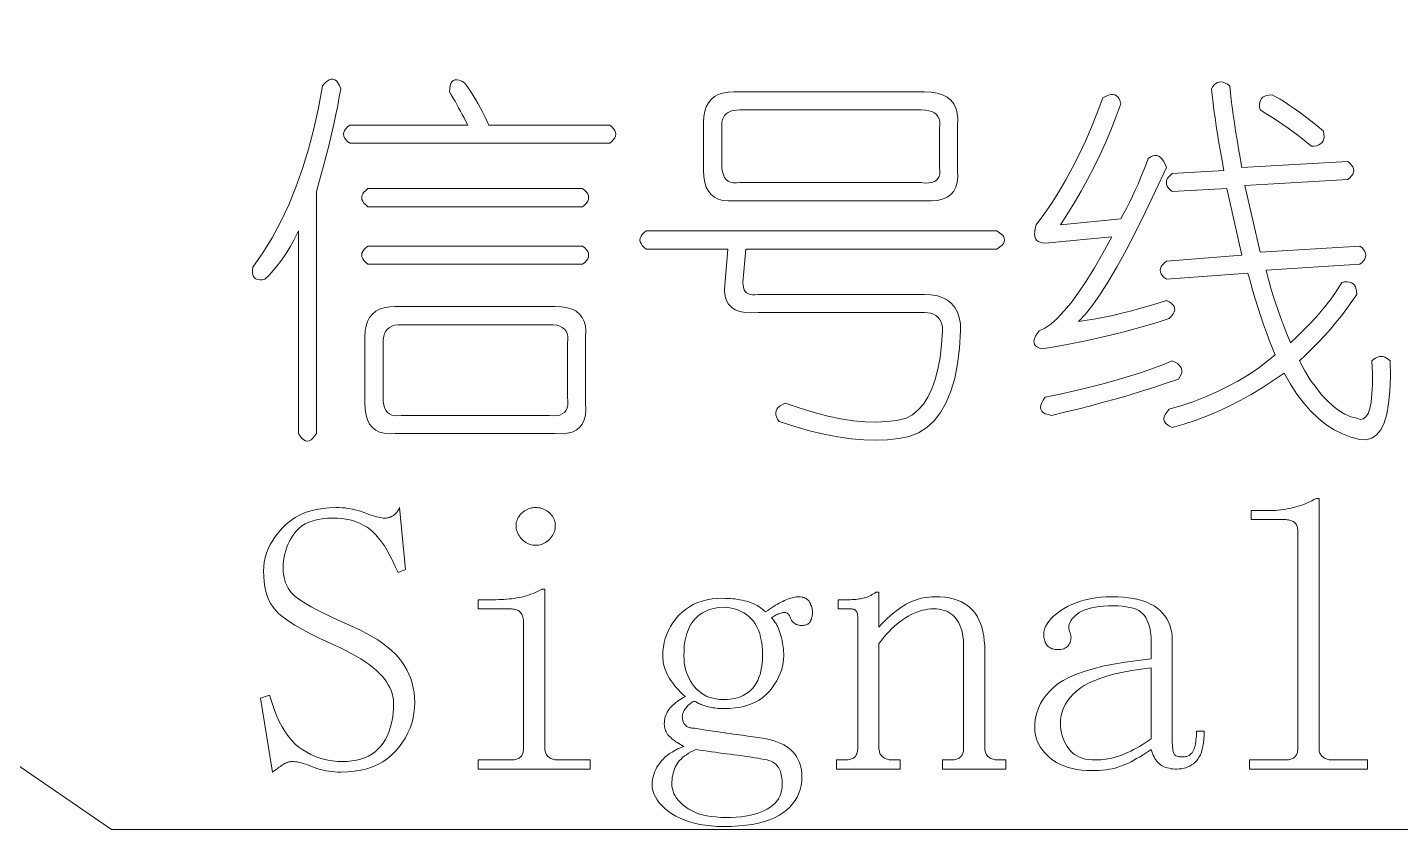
# Model space of a CAD drawing. Extents: x 1 to 297, y 1 to 210.
# Drawn here: x 212.78 to 223.15, y 102.29 to 108.36 of the extents above; entities that cross this region are included whole.
import ezdxf

# ---------------------------------------------------------------- set-up
doc = ezdxf.new("R2010")
doc.units = 0

msp = doc.modelspace()

# ---------------------------------------------------------------- linework, layer by layer
at = {"color": 7, "lineweight": 13}
msp.add_lwpolyline([(204.577, 108.359), (213.411, 102.295), (246.594, 102.295)], dxfattribs=at)
for points in [[(215.005, 107.918), (215.023, 107.938), (215.04, 107.953), (215.056, 107.964), (215.071, 107.969), (215.085, 107.969), (215.099, 107.964), (215.111, 107.955), (215.122, 107.94), (215.133, 107.92), (215.143, 107.895), (215.132, 107.834), (215.121, 107.769), (215.107, 107.7), (215.091, 107.628), (215.074, 107.552), (215.055, 107.473), (215.034, 107.389), (215.011, 107.302), (214.986, 107.212), (214.96, 107.118), (214.96, 105.289), (214.946, 105.269), (214.932, 105.253), (214.919, 105.241), (214.905, 105.234), (214.891, 105.232), (214.877, 105.234), (214.864, 105.241), (214.85, 105.253), (214.836, 105.269), (214.823, 105.289), (214.823, 106.821), (214.804, 106.78), (214.783, 106.74), (214.762, 106.701), (214.738, 106.663), (214.714, 106.626), (214.688, 106.59), (214.661, 106.555), (214.632, 106.521), (214.602, 106.487), (214.571, 106.455), (214.55, 106.452), (214.531, 106.451), (214.515, 106.454), (214.502, 106.459), (214.491, 106.466), (214.483, 106.477), (214.478, 106.49), (214.476, 106.506), (214.476, 106.525), (214.48, 106.546), (214.555, 106.655), (214.625, 106.769), (214.69, 106.891), (214.75, 107.018), (214.805, 107.152), (214.855, 107.292), (214.9, 107.439), (214.94, 107.592), (214.975, 107.752)], [(215.965, 107.872), (215.967, 107.897), (215.97, 107.919), (215.976, 107.936), (215.984, 107.949), (215.994, 107.958), (216.007, 107.963), (216.021, 107.963), (216.039, 107.96), (216.058, 107.952), (216.08, 107.941), (216.102, 107.909), (216.124, 107.877), (216.144, 107.845), (216.164, 107.813), (216.183, 107.781), (216.2, 107.749), (216.217, 107.717), (216.233, 107.685), (216.248, 107.653), (216.263, 107.621), (217.177, 107.621), (217.193, 107.607), (217.206, 107.593), (217.215, 107.58), (217.221, 107.566), (217.223, 107.552), (217.221, 107.538), (217.215, 107.525), (217.206, 107.511), (217.193, 107.497), (217.177, 107.484), (215.211, 107.484), (215.195, 107.497), (215.182, 107.511), (215.173, 107.525), (215.167, 107.538), (215.165, 107.552), (215.167, 107.566), (215.173, 107.58), (215.182, 107.593), (215.195, 107.607), (215.211, 107.621), (216.103, 107.621), (216.089, 107.648), (216.075, 107.675), (216.061, 107.701), (216.048, 107.727), (216.034, 107.752), (216.02, 107.777), (216.007, 107.801), (215.993, 107.825), (215.979, 107.849)], [(221.863, 107.918), (221.868, 107.866), (221.874, 107.813), (221.88, 107.757), (221.888, 107.698), (221.897, 107.638), (221.906, 107.575), (221.917, 107.51), (221.928, 107.442), (221.941, 107.373), (221.954, 107.301), (222.754, 107.346), (222.77, 107.333), (222.783, 107.319), (222.792, 107.305), (222.798, 107.292), (222.8, 107.278), (222.798, 107.264), (222.792, 107.25), (222.783, 107.237), (222.77, 107.223), (222.754, 107.209), (221.977, 107.164), (222.091, 106.661), (222.845, 106.706), (222.862, 106.693), (222.875, 106.679), (222.884, 106.665), (222.889, 106.652), (222.891, 106.638), (222.889, 106.624), (222.884, 106.61), (222.875, 106.597), (222.862, 106.583), (222.845, 106.569), (222.137, 106.524), (222.147, 106.481), (222.159, 106.436), (222.172, 106.388), (222.188, 106.337), (222.205, 106.284), (222.225, 106.227), (222.246, 106.168), (222.268, 106.107), (222.293, 106.042), (222.32, 105.975), (222.373, 106.025), (222.423, 106.074), (222.47, 106.122), (222.514, 106.169), (222.554, 106.215), (222.591, 106.26), (222.625, 106.305), (222.656, 106.348), (222.684, 106.39), (222.708, 106.432), (222.73, 106.435), (222.749, 106.436), (222.767, 106.433), (222.781, 106.428), (222.794, 106.421), (222.804, 106.41), (222.812, 106.397), (222.818, 106.381), (222.821, 106.362), (222.823, 106.341), (222.785, 106.286), (222.747, 106.233), (222.707, 106.18), (222.665, 106.129), (222.623, 106.078), (222.578, 106.028), (222.533, 105.979), (222.486, 105.931), (222.438, 105.884), (222.388, 105.838), (222.43, 105.764), (222.471, 105.696), (222.514, 105.636), (222.556, 105.582), (222.6, 105.535), (222.643, 105.495), (222.687, 105.462), (222.732, 105.436), (222.777, 105.416), (222.823, 105.404), (222.848, 105.396), (222.871, 105.399), (222.89, 105.414), (222.907, 105.44), (222.92, 105.478), (222.93, 105.527), (222.936, 105.588), (222.94, 105.66), (222.94, 105.743), (222.937, 105.838), (222.951, 105.85), (222.964, 105.86), (222.978, 105.867), (222.992, 105.871), (223.005, 105.872), (223.019, 105.871), (223.033, 105.867), (223.047, 105.86), (223.06, 105.85), (223.074, 105.838), (223.076, 105.717), (223.072, 105.609), (223.063, 105.516), (223.048, 105.436), (223.028, 105.369), (223.003, 105.317), (222.972, 105.278), (222.935, 105.253), (222.893, 105.241), (222.845, 105.244), (222.778, 105.261), (222.713, 105.286), (222.65, 105.318), (222.589, 105.357), (222.531, 105.404), (222.475, 105.457), (222.421, 105.519), (222.37, 105.587), (222.321, 105.663), (222.274, 105.746), (222.191, 105.689), (222.108, 105.635), (222.025, 105.585), (221.941, 105.538), (221.857, 105.495), (221.772, 105.456), (221.687, 105.42), (221.601, 105.388), (221.515, 105.36), (221.428, 105.335), (221.407, 105.345), (221.391, 105.355), (221.378, 105.366), (221.37, 105.379), (221.365, 105.392), (221.365, 105.406), (221.369, 105.421), (221.377, 105.437), (221.389, 105.454), (221.405, 105.472), (221.5, 105.501), (221.591, 105.532), (221.679, 105.567), (221.764, 105.604), (221.845, 105.644), (221.924, 105.686), (221.999, 105.731), (222.071, 105.779), (222.14, 105.83), (222.205, 105.884), (222.183, 105.939), (222.161, 105.996), (222.139, 106.054), (222.118, 106.114), (222.097, 106.175), (222.076, 106.237), (222.057, 106.301), (222.037, 106.366), (222.018, 106.433), (222, 106.501), (221.383, 106.455), (221.366, 106.469), (221.353, 106.482), (221.344, 106.496), (221.339, 106.51), (221.337, 106.524), (221.339, 106.537), (221.344, 106.551), (221.353, 106.565), (221.366, 106.578), (221.383, 106.592), (221.954, 106.638), (221.84, 107.141), (221.428, 107.118), (221.412, 107.132), (221.399, 107.145), (221.39, 107.159), (221.384, 107.173), (221.383, 107.186), (221.384, 107.2), (221.39, 107.214), (221.399, 107.228), (221.412, 107.241), (221.428, 107.255), (221.817, 107.278), (221.804, 107.35), (221.791, 107.42), (221.78, 107.487), (221.769, 107.552), (221.76, 107.615), (221.751, 107.676), (221.743, 107.734), (221.736, 107.79), (221.73, 107.844), (221.725, 107.895), (221.735, 107.912), (221.745, 107.925), (221.757, 107.935), (221.769, 107.942), (221.783, 107.946), (221.797, 107.947), (221.812, 107.945), (221.828, 107.939), (221.845, 107.93)], [(218.114, 107.872), (219.554, 107.872), (219.606, 107.87), (219.652, 107.862), (219.692, 107.849), (219.726, 107.832), (219.754, 107.809), (219.776, 107.782), (219.792, 107.749), (219.803, 107.711), (219.807, 107.668), (219.805, 107.621), (219.805, 107.278), (219.807, 107.23), (219.803, 107.188), (219.792, 107.152), (219.776, 107.121), (219.754, 107.095), (219.726, 107.075), (219.692, 107.06), (219.652, 107.051), (219.606, 107.047), (219.554, 107.049), (218.114, 107.049), (218.071, 107.047), (218.032, 107.051), (217.997, 107.06), (217.968, 107.075), (217.943, 107.095), (217.922, 107.121), (217.906, 107.152), (217.895, 107.188), (217.888, 107.23), (217.885, 107.278), (217.885, 107.644), (217.888, 107.687), (217.895, 107.726), (217.906, 107.76), (217.922, 107.79), (217.943, 107.815), (217.968, 107.836), (217.997, 107.852), (218.032, 107.863), (218.071, 107.87)], [(220.903, 107.826), (220.924, 107.838), (220.945, 107.846), (220.963, 107.851), (220.979, 107.852), (220.994, 107.849), (221.007, 107.843), (221.018, 107.833), (221.027, 107.819), (221.034, 107.802), (221.04, 107.781), (221.002, 107.681), (220.963, 107.583), (220.922, 107.487), (220.879, 107.393), (220.834, 107.301), (220.787, 107.21), (220.739, 107.121), (220.689, 107.035), (220.636, 106.95), (220.583, 106.866), (221.04, 106.912), (221.062, 106.954), (221.084, 106.996), (221.106, 107.04), (221.127, 107.084), (221.148, 107.129), (221.169, 107.175), (221.188, 107.222), (221.208, 107.27), (221.227, 107.319), (221.245, 107.369), (221.263, 107.381), (221.28, 107.388), (221.296, 107.392), (221.311, 107.391), (221.325, 107.386), (221.339, 107.377), (221.351, 107.364), (221.362, 107.347), (221.373, 107.326), (221.383, 107.301), (221.302, 107.124), (221.224, 106.961), (221.15, 106.812), (221.079, 106.675), (221.011, 106.552), (220.946, 106.442), (220.885, 106.345), (220.827, 106.262), (220.772, 106.192), (220.72, 106.135), (220.784, 106.145), (220.849, 106.156), (220.914, 106.169), (220.979, 106.182), (221.045, 106.198), (221.112, 106.214), (221.179, 106.233), (221.246, 106.252), (221.314, 106.273), (221.383, 106.295), (221.403, 106.285), (221.42, 106.275), (221.433, 106.263), (221.441, 106.251), (221.445, 106.238), (221.446, 106.224), (221.442, 106.209), (221.434, 106.193), (221.422, 106.176), (221.405, 106.158), (221.322, 106.131), (221.235, 106.105), (221.146, 106.08), (221.054, 106.055), (220.96, 106.032), (220.862, 106.01), (220.762, 105.988), (220.659, 105.968), (220.554, 105.948), (220.445, 105.929), (220.425, 105.935), (220.408, 105.942), (220.395, 105.951), (220.387, 105.962), (220.383, 105.975), (220.382, 105.99), (220.386, 106.006), (220.394, 106.024), (220.406, 106.044), (220.423, 106.066), (220.465, 106.086), (220.51, 106.117), (220.558, 106.159), (220.609, 106.213), (220.663, 106.278), (220.719, 106.354), (220.778, 106.442), (220.839, 106.542), (220.904, 106.653), (220.971, 106.775), (220.468, 106.729), (220.447, 106.731), (220.429, 106.735), (220.414, 106.742), (220.402, 106.751), (220.394, 106.764), (220.389, 106.779), (220.387, 106.796), (220.388, 106.817), (220.392, 106.84), (220.4, 106.866), (220.458, 106.946), (220.515, 107.029), (220.57, 107.116), (220.623, 107.206), (220.674, 107.301), (220.723, 107.398), (220.771, 107.5), (220.817, 107.605), (220.86, 107.714)], [(222.183, 107.849), (222.211, 107.834), (222.242, 107.816), (222.275, 107.796), (222.311, 107.772), (222.348, 107.746), (222.388, 107.718), (222.431, 107.686), (222.475, 107.652), (222.522, 107.615), (222.571, 107.575), (222.574, 107.553), (222.575, 107.534), (222.572, 107.517), (222.567, 107.502), (222.56, 107.489), (222.549, 107.479), (222.536, 107.471), (222.52, 107.465), (222.501, 107.462), (222.48, 107.461), (222.447, 107.488), (222.413, 107.516), (222.378, 107.543), (222.341, 107.57), (222.303, 107.598), (222.263, 107.625), (222.222, 107.653), (222.18, 107.68), (222.136, 107.708), (222.091, 107.735), (222.088, 107.757), (222.087, 107.776), (222.09, 107.793), (222.095, 107.808), (222.103, 107.821), (222.113, 107.831), (222.126, 107.839), (222.142, 107.845), (222.161, 107.848)], [(219.668, 107.598), (219.671, 107.624), (219.67, 107.647), (219.665, 107.668), (219.657, 107.686), (219.645, 107.701), (219.63, 107.713), (219.611, 107.723), (219.588, 107.729), (219.561, 107.734), (219.531, 107.735), (218.16, 107.735), (218.134, 107.734), (218.11, 107.73), (218.09, 107.725), (218.072, 107.717), (218.057, 107.706), (218.044, 107.694), (218.035, 107.679), (218.028, 107.662), (218.024, 107.642), (218.023, 107.621), (218.023, 107.324), (218.024, 107.293), (218.028, 107.267), (218.035, 107.244), (218.044, 107.225), (218.057, 107.209), (218.072, 107.197), (218.09, 107.189), (218.11, 107.185), (218.134, 107.184), (218.16, 107.186), (219.531, 107.186), (219.561, 107.183), (219.588, 107.184), (219.611, 107.187), (219.63, 107.194), (219.645, 107.204), (219.657, 107.217), (219.665, 107.233), (219.67, 107.252), (219.671, 107.275), (219.668, 107.301)], [(215.348, 107.141), (216.971, 107.141), (216.988, 107.127), (217, 107.113), (217.01, 107.1), (217.015, 107.086), (217.017, 107.072), (217.015, 107.058), (217.01, 107.045), (217, 107.031), (216.988, 107.017), (216.971, 107.004), (215.348, 107.004), (215.332, 107.017), (215.319, 107.031), (215.31, 107.045), (215.304, 107.058), (215.303, 107.072), (215.304, 107.086), (215.31, 107.1), (215.319, 107.113), (215.332, 107.127)], [(217.451, 106.821), (220.103, 106.821), (220.123, 106.807), (220.139, 106.793), (220.151, 106.78), (220.157, 106.766), (220.16, 106.752), (220.157, 106.738), (220.151, 106.725), (220.139, 106.711), (220.123, 106.697), (220.103, 106.684), (218.205, 106.684), (218.183, 106.432), (218.184, 106.411), (218.187, 106.392), (218.193, 106.376), (218.201, 106.363), (218.211, 106.352), (218.224, 106.344), (218.239, 106.339), (218.256, 106.337), (218.275, 106.337), (218.297, 106.341), (219.554, 106.341), (219.606, 106.338), (219.653, 106.33), (219.694, 106.316), (219.73, 106.297), (219.76, 106.272), (219.784, 106.242), (219.804, 106.206), (219.817, 106.165), (219.826, 106.118), (219.828, 106.066), (219.82, 105.935), (219.805, 105.815), (219.784, 105.706), (219.755, 105.609), (219.72, 105.524), (219.677, 105.449), (219.628, 105.386), (219.572, 105.335), (219.509, 105.295), (219.44, 105.266), (219.36, 105.251), (219.276, 105.242), (219.188, 105.238), (219.096, 105.241), (219, 105.249), (218.899, 105.264), (218.795, 105.284), (218.686, 105.31), (218.574, 105.342), (218.457, 105.381), (218.445, 105.398), (218.437, 105.415), (218.432, 105.431), (218.431, 105.446), (218.434, 105.461), (218.44, 105.474), (218.45, 105.486), (218.464, 105.498), (218.482, 105.508), (218.503, 105.518), (218.615, 105.48), (218.722, 105.447), (218.825, 105.421), (218.923, 105.401), (219.017, 105.386), (219.106, 105.378), (219.191, 105.375), (219.271, 105.379), (219.346, 105.388), (219.417, 105.404), (219.465, 105.431), (219.508, 105.467), (219.547, 105.511), (219.581, 105.564), (219.611, 105.626), (219.636, 105.697), (219.657, 105.776), (219.673, 105.864), (219.684, 105.961), (219.691, 106.066), (219.69, 106.092), (219.686, 106.116), (219.679, 106.136), (219.669, 106.154), (219.657, 106.169), (219.642, 106.182), (219.624, 106.191), (219.603, 106.198), (219.58, 106.202), (219.554, 106.204), (218.297, 106.204), (218.245, 106.201), (218.199, 106.204), (218.159, 106.212), (218.125, 106.225), (218.097, 106.244), (218.075, 106.267), (218.058, 106.295), (218.048, 106.328), (218.044, 106.366), (218.045, 106.409), (218.068, 106.684), (217.451, 106.684), (217.435, 106.697), (217.422, 106.711), (217.413, 106.725), (217.407, 106.738), (217.405, 106.752), (217.407, 106.766), (217.413, 106.78), (217.422, 106.793), (217.435, 106.807)], [(215.348, 106.706), (216.971, 106.706), (216.988, 106.693), (217, 106.679), (217.01, 106.665), (217.015, 106.652), (217.017, 106.638), (217.015, 106.624), (217.01, 106.61), (217, 106.597), (216.988, 106.583), (216.971, 106.569), (215.348, 106.569), (215.332, 106.583), (215.319, 106.597), (215.31, 106.61), (215.304, 106.624), (215.303, 106.638), (215.304, 106.652), (215.31, 106.665), (215.319, 106.679), (215.332, 106.693)], [(215.554, 106.249), (216.765, 106.249), (216.813, 106.247), (216.855, 106.24), (216.892, 106.229), (216.923, 106.213), (216.948, 106.192), (216.968, 106.167), (216.983, 106.137), (216.992, 106.103), (216.996, 106.064), (216.994, 106.021), (216.994, 105.518), (216.996, 105.47), (216.992, 105.428), (216.983, 105.392), (216.968, 105.361), (216.948, 105.335), (216.923, 105.315), (216.892, 105.3), (216.855, 105.291), (216.813, 105.287), (216.765, 105.289), (215.554, 105.289), (215.511, 105.287), (215.472, 105.291), (215.437, 105.3), (215.408, 105.315), (215.383, 105.335), (215.362, 105.361), (215.346, 105.392), (215.335, 105.428), (215.328, 105.47), (215.325, 105.518), (215.325, 106.021), (215.328, 106.064), (215.335, 106.103), (215.346, 106.137), (215.362, 106.167), (215.383, 106.192), (215.408, 106.213), (215.437, 106.229), (215.472, 106.24), (215.511, 106.247)], [(216.72, 106.112), (215.6, 106.112), (215.574, 106.111), (215.55, 106.107), (215.53, 106.1), (215.512, 106.09), (215.497, 106.078), (215.484, 106.063), (215.475, 106.045), (215.468, 106.024), (215.464, 106.001), (215.463, 105.975), (215.463, 105.564), (215.464, 105.533), (215.468, 105.507), (215.475, 105.484), (215.484, 105.465), (215.497, 105.449), (215.512, 105.437), (215.53, 105.429), (215.55, 105.425), (215.574, 105.424), (215.6, 105.426), (216.72, 105.426), (216.75, 105.424), (216.776, 105.425), (216.799, 105.429), (216.818, 105.437), (216.834, 105.449), (216.846, 105.465), (216.854, 105.484), (216.859, 105.507), (216.86, 105.533), (216.857, 105.564), (216.857, 105.975), (216.86, 106.001), (216.859, 106.024), (216.854, 106.045), (216.846, 106.063), (216.834, 106.078), (216.818, 106.09), (216.799, 106.1), (216.776, 106.107), (216.75, 106.111)], [(221.428, 105.838), (221.449, 105.828), (221.467, 105.818), (221.48, 105.806), (221.49, 105.794), (221.497, 105.781), (221.5, 105.766), (221.499, 105.751), (221.494, 105.735), (221.486, 105.718), (221.474, 105.701), (221.382, 105.669), (221.289, 105.638), (221.196, 105.609), (221.101, 105.58), (221.005, 105.552), (220.909, 105.525), (220.812, 105.499), (220.713, 105.474), (220.614, 105.45), (220.514, 105.426), (220.489, 105.432), (220.468, 105.439), (220.452, 105.448), (220.441, 105.459), (220.434, 105.472), (220.432, 105.487), (220.434, 105.503), (220.441, 105.521), (220.452, 105.542), (220.468, 105.564), (220.581, 105.587), (220.689, 105.611), (220.795, 105.636), (220.896, 105.662), (220.994, 105.689), (221.088, 105.717), (221.179, 105.746), (221.266, 105.776), (221.349, 105.806)], [(215.097, 103.689), (215.037, 103.716), (214.981, 103.743), (214.929, 103.768), (214.881, 103.793), (214.837, 103.818), (214.796, 103.841), (214.76, 103.864), (214.727, 103.887), (214.699, 103.908), (214.674, 103.929), (214.652, 103.951), (214.633, 103.975), (214.616, 104.001), (214.601, 104.03), (214.588, 104.061), (214.578, 104.094), (214.57, 104.129), (214.564, 104.167), (214.561, 104.207), (214.56, 104.249), (214.561, 104.283), (214.565, 104.317), (214.573, 104.351), (214.583, 104.384), (214.595, 104.416), (214.611, 104.449), (214.63, 104.481), (214.651, 104.513), (214.675, 104.544), (214.703, 104.575), (214.732, 104.604), (214.764, 104.63), (214.799, 104.654), (214.836, 104.674), (214.875, 104.691), (214.917, 104.705), (214.961, 104.715), (215.008, 104.723), (215.057, 104.728), (215.108, 104.729), (215.131, 104.729), (215.154, 104.728), (215.176, 104.726), (215.198, 104.723), (215.22, 104.719), (215.241, 104.715), (215.263, 104.71), (215.284, 104.704), (215.305, 104.697), (215.325, 104.689), (215.345, 104.682), (215.364, 104.675), (215.382, 104.669), (215.399, 104.664), (215.414, 104.659), (215.428, 104.656), (215.441, 104.653), (215.453, 104.651), (215.464, 104.65), (215.474, 104.649), (215.481, 104.649), (215.487, 104.65), (215.494, 104.651), (215.5, 104.652), (215.507, 104.654), (215.513, 104.655), (215.519, 104.658), (215.525, 104.66), (215.531, 104.663), (215.537, 104.666), (215.542, 104.67), (215.548, 104.674), (215.553, 104.679), (215.559, 104.685), (215.564, 104.691), (215.569, 104.697), (215.574, 104.704), (215.579, 104.712), (215.584, 104.72), (215.588, 104.729), (215.634, 104.261), (215.577, 104.238), (215.556, 104.284), (215.535, 104.328), (215.515, 104.368), (215.494, 104.405), (215.473, 104.439), (215.451, 104.47), (215.43, 104.498), (215.409, 104.523), (215.387, 104.545), (215.365, 104.564), (215.343, 104.58), (215.319, 104.594), (215.295, 104.607), (215.268, 104.618), (215.241, 104.628), (215.212, 104.636), (215.183, 104.642), (215.151, 104.646), (215.119, 104.648), (215.085, 104.649), (215.043, 104.648), (215.004, 104.644), (214.967, 104.638), (214.934, 104.63), (214.903, 104.619), (214.874, 104.606), (214.849, 104.59), (214.826, 104.572), (214.806, 104.552), (214.788, 104.529), (214.773, 104.505), (214.759, 104.481), (214.747, 104.456), (214.737, 104.43), (214.728, 104.405), (214.721, 104.379), (214.715, 104.353), (214.711, 104.326), (214.709, 104.299), (214.708, 104.272), (214.709, 104.247), (214.711, 104.224), (214.715, 104.201), (214.72, 104.18), (214.727, 104.159), (214.735, 104.14), (214.745, 104.121), (214.756, 104.104), (214.768, 104.087), (214.783, 104.072), (214.8, 104.056), (214.823, 104.039), (214.85, 104.021), (214.883, 104.001), (214.921, 103.979), (214.964, 103.956), (215.013, 103.932), (215.066, 103.906), (215.125, 103.878), (215.188, 103.849), (215.242, 103.826), (215.292, 103.802), (215.339, 103.778), (215.383, 103.753), (215.424, 103.728), (215.462, 103.702), (215.497, 103.675), (215.528, 103.648), (215.557, 103.62), (215.583, 103.592), (215.605, 103.563), (215.626, 103.533), (215.644, 103.502), (215.659, 103.47), (215.673, 103.436), (215.683, 103.402), (215.692, 103.367), (215.698, 103.331), (215.701, 103.293), (215.703, 103.255), (215.701, 103.214), (215.697, 103.174), (215.69, 103.136), (215.68, 103.098), (215.667, 103.061), (215.651, 103.025), (215.633, 102.989), (215.611, 102.955), (215.587, 102.922), (215.56, 102.889), (215.53, 102.859), (215.497, 102.832), (215.462, 102.808), (215.424, 102.787), (215.384, 102.769), (215.341, 102.755), (215.295, 102.744), (215.247, 102.736), (215.196, 102.731), (215.143, 102.729), (215.12, 102.73), (215.098, 102.731), (215.076, 102.733), (215.054, 102.736), (215.033, 102.739), (215.012, 102.744), (214.991, 102.749), (214.971, 102.755), (214.951, 102.762), (214.931, 102.769), (214.912, 102.777), (214.894, 102.784), (214.876, 102.79), (214.86, 102.795), (214.844, 102.799), (214.829, 102.803), (214.815, 102.806), (214.801, 102.808), (214.789, 102.809), (214.777, 102.809), (214.77, 102.809), (214.763, 102.808), (214.756, 102.807), (214.749, 102.806), (214.743, 102.804), (214.736, 102.801), (214.729, 102.798), (214.722, 102.795), (214.715, 102.791), (214.708, 102.786), (214.701, 102.782), (214.694, 102.777), (214.687, 102.772), (214.679, 102.766), (214.671, 102.761), (214.663, 102.755), (214.655, 102.749), (214.646, 102.742), (214.637, 102.736), (214.628, 102.729), (214.537, 103.289), (214.605, 103.312), (214.622, 103.257), (214.64, 103.205), (214.659, 103.157), (214.679, 103.112), (214.701, 103.071), (214.724, 103.033), (214.748, 102.999), (214.774, 102.968), (214.8, 102.941), (214.828, 102.918), (214.857, 102.897), (214.887, 102.879), (214.918, 102.862), (214.949, 102.848), (214.981, 102.836), (215.014, 102.827), (215.048, 102.819), (215.082, 102.814), (215.118, 102.81), (215.154, 102.809), (215.192, 102.81), (215.228, 102.814), (215.262, 102.82), (215.294, 102.828), (215.324, 102.838), (215.352, 102.85), (215.378, 102.865), (215.403, 102.882), (215.425, 102.902), (215.445, 102.924), (215.464, 102.947), (215.48, 102.973), (215.495, 103.001), (215.508, 103.031), (215.518, 103.064), (215.527, 103.098), (215.534, 103.134), (215.539, 103.172), (215.542, 103.213), (215.543, 103.255), (215.541, 103.278), (215.538, 103.3), (215.533, 103.323), (215.525, 103.345), (215.515, 103.368), (215.503, 103.39), (215.489, 103.412), (215.473, 103.434), (215.455, 103.456), (215.434, 103.478), (215.411, 103.499), (215.386, 103.521), (215.358, 103.542), (215.328, 103.564), (215.295, 103.585), (215.26, 103.606), (215.223, 103.627), (215.183, 103.648), (215.141, 103.669)], [(216.617, 104.729), (216.628, 104.729), (216.639, 104.728), (216.65, 104.726), (216.661, 104.723), (216.671, 104.719), (216.681, 104.715), (216.691, 104.71), (216.701, 104.704), (216.71, 104.697), (216.72, 104.689), (216.728, 104.681), (216.736, 104.673), (216.743, 104.664), (216.749, 104.654), (216.754, 104.645), (216.758, 104.635), (216.761, 104.625), (216.764, 104.614), (216.765, 104.603), (216.765, 104.592), (216.765, 104.581), (216.764, 104.57), (216.761, 104.559), (216.758, 104.548), (216.754, 104.538), (216.749, 104.528), (216.743, 104.518), (216.736, 104.508), (216.728, 104.498), (216.72, 104.489), (216.71, 104.481), (216.701, 104.473), (216.691, 104.466), (216.681, 104.46), (216.671, 104.455), (216.661, 104.451), (216.65, 104.448), (216.639, 104.445), (216.628, 104.444), (216.617, 104.444), (216.605, 104.444), (216.594, 104.445), (216.584, 104.448), (216.573, 104.451), (216.563, 104.455), (216.552, 104.46), (216.542, 104.466), (216.533, 104.473), (216.523, 104.481), (216.514, 104.489), (216.505, 104.498), (216.497, 104.508), (216.491, 104.518), (216.485, 104.528), (216.48, 104.538), (216.476, 104.548), (216.472, 104.559), (216.47, 104.57), (216.469, 104.581), (216.468, 104.592), (216.469, 104.603), (216.47, 104.614), (216.472, 104.625), (216.476, 104.635), (216.48, 104.645), (216.485, 104.654), (216.491, 104.664), (216.497, 104.673), (216.505, 104.681), (216.514, 104.689), (216.523, 104.697), (216.533, 104.704), (216.542, 104.71), (216.552, 104.715), (216.563, 104.719), (216.573, 104.723), (216.584, 104.726), (216.594, 104.728), (216.605, 104.729)], [(222.148, 104.706), (222.169, 104.707), (222.189, 104.707), (222.209, 104.708), (222.229, 104.71), (222.248, 104.712), (222.268, 104.715), (222.287, 104.718), (222.305, 104.721), (222.324, 104.725), (222.343, 104.729), (222.361, 104.734), (222.379, 104.739), (222.396, 104.745), (222.414, 104.751), (222.431, 104.758), (222.448, 104.765), (222.465, 104.772), (222.482, 104.78), (222.498, 104.789), (222.514, 104.798), (222.537, 104.798), (222.537, 102.912), (222.537, 102.903), (222.538, 102.895), (222.539, 102.887), (222.541, 102.879), (222.544, 102.872), (222.547, 102.865), (222.551, 102.859), (222.555, 102.854), (222.56, 102.848), (222.565, 102.844), (222.571, 102.839), (222.577, 102.835), (222.584, 102.832), (222.591, 102.829), (222.598, 102.826), (222.606, 102.824), (222.614, 102.823), (222.622, 102.822), (222.631, 102.821), (222.64, 102.821), (222.903, 102.821), (222.903, 102.752), (222.011, 102.752), (222.011, 102.821), (222.274, 102.821), (222.285, 102.821), (222.295, 102.822), (222.305, 102.823), (222.314, 102.824), (222.323, 102.826), (222.33, 102.829), (222.337, 102.832), (222.343, 102.835), (222.349, 102.839), (222.354, 102.844), (222.358, 102.848), (222.362, 102.854), (222.366, 102.859), (222.369, 102.865), (222.371, 102.872), (222.373, 102.879), (222.375, 102.887), (222.376, 102.895), (222.377, 102.903), (222.377, 102.912), (222.377, 104.546), (222.377, 104.555), (222.376, 104.564), (222.375, 104.572), (222.373, 104.579), (222.371, 104.586), (222.369, 104.593), (222.366, 104.599), (222.362, 104.605), (222.358, 104.61), (222.354, 104.615), (222.349, 104.619), (222.343, 104.623), (222.337, 104.627), (222.33, 104.63), (222.323, 104.632), (222.314, 104.634), (222.305, 104.636), (222.295, 104.637), (222.285, 104.638), (222.274, 104.638), (222.023, 104.638), (222.023, 104.706)], [(216.525, 103.861), (216.525, 103.87), (216.524, 103.878), (216.523, 103.887), (216.522, 103.894), (216.52, 103.902), (216.517, 103.909), (216.514, 103.916), (216.511, 103.923), (216.507, 103.929), (216.503, 103.935), (216.498, 103.94), (216.492, 103.945), (216.486, 103.95), (216.479, 103.953), (216.471, 103.956), (216.463, 103.959), (216.454, 103.961), (216.444, 103.962), (216.434, 103.963), (216.423, 103.964), (216.183, 103.964), (216.183, 104.032), (216.297, 104.032), (216.317, 104.032), (216.338, 104.033), (216.357, 104.034), (216.377, 104.035), (216.397, 104.036), (216.416, 104.038), (216.435, 104.04), (216.454, 104.043), (216.473, 104.046), (216.491, 104.049), (216.509, 104.053), (216.527, 104.057), (216.545, 104.062), (216.562, 104.068), (216.58, 104.074), (216.597, 104.08), (216.613, 104.087), (216.63, 104.095), (216.646, 104.103), (216.663, 104.112), (216.685, 104.112), (216.685, 102.912), (216.686, 102.903), (216.687, 102.895), (216.688, 102.887), (216.69, 102.879), (216.693, 102.872), (216.696, 102.865), (216.699, 102.859), (216.704, 102.854), (216.709, 102.848), (216.714, 102.844), (216.72, 102.839), (216.726, 102.835), (216.733, 102.832), (216.74, 102.829), (216.747, 102.826), (216.754, 102.824), (216.762, 102.823), (216.771, 102.822), (216.779, 102.821), (216.788, 102.821), (217.028, 102.821), (217.028, 102.752), (216.183, 102.752), (216.183, 102.821), (216.423, 102.821), (216.434, 102.821), (216.444, 102.822), (216.454, 102.823), (216.463, 102.824), (216.471, 102.826), (216.479, 102.829), (216.486, 102.832), (216.492, 102.835), (216.498, 102.839), (216.503, 102.844), (216.507, 102.848), (216.511, 102.854), (216.514, 102.859), (216.517, 102.865), (216.52, 102.872), (216.522, 102.879), (216.523, 102.887), (216.524, 102.895), (216.525, 102.903), (216.525, 102.912)], [(218.891, 102.752), (218.891, 102.821), (218.948, 102.821), (218.959, 102.821), (218.97, 102.822), (218.979, 102.823), (218.988, 102.824), (218.997, 102.826), (219.004, 102.829), (219.011, 102.832), (219.018, 102.835), (219.023, 102.839), (219.028, 102.844), (219.033, 102.848), (219.036, 102.854), (219.04, 102.859), (219.043, 102.865), (219.045, 102.872), (219.047, 102.879), (219.049, 102.887), (219.05, 102.895), (219.051, 102.903), (219.051, 102.912), (219.051, 103.895), (219.051, 103.902), (219.051, 103.908), (219.05, 103.914), (219.049, 103.92), (219.048, 103.925), (219.047, 103.93), (219.046, 103.935), (219.044, 103.939), (219.042, 103.943), (219.04, 103.946), (219.037, 103.95), (219.034, 103.953), (219.031, 103.955), (219.027, 103.957), (219.023, 103.959), (219.018, 103.961), (219.012, 103.962), (219.007, 103.963), (219.001, 103.963), (218.994, 103.964), (218.903, 103.964), (218.903, 104.032), (218.983, 104.032), (218.994, 104.032), (219.005, 104.033), (219.016, 104.033), (219.027, 104.034), (219.038, 104.035), (219.049, 104.036), (219.06, 104.038), (219.07, 104.039), (219.081, 104.041), (219.091, 104.044), (219.101, 104.046), (219.111, 104.049), (219.121, 104.052), (219.131, 104.056), (219.141, 104.061), (219.151, 104.065), (219.16, 104.071), (219.17, 104.076), (219.179, 104.083), (219.188, 104.089), (219.211, 104.089), (219.211, 103.826), (219.232, 103.849), (219.252, 103.87), (219.273, 103.89), (219.293, 103.909), (219.314, 103.926), (219.335, 103.943), (219.355, 103.958), (219.376, 103.973), (219.396, 103.986), (219.417, 103.998), (219.438, 104.009), (219.458, 104.018), (219.48, 104.027), (219.501, 104.034), (219.523, 104.041), (219.544, 104.046), (219.566, 104.05), (219.589, 104.053), (219.611, 104.054), (219.634, 104.055), (219.672, 104.054), (219.708, 104.051), (219.741, 104.046), (219.773, 104.038), (219.803, 104.029), (219.83, 104.018), (219.856, 104.005), (219.879, 103.989), (219.9, 103.972), (219.92, 103.952), (219.937, 103.93), (219.953, 103.907), (219.966, 103.881), (219.978, 103.853), (219.988, 103.824), (219.996, 103.792), (220.003, 103.758), (220.007, 103.722), (220.01, 103.684), (220.011, 103.644), (220.011, 102.912), (220.011, 102.903), (220.012, 102.895), (220.014, 102.887), (220.016, 102.879), (220.018, 102.872), (220.021, 102.865), (220.025, 102.859), (220.029, 102.854), (220.034, 102.848), (220.04, 102.844), (220.046, 102.839), (220.052, 102.835), (220.058, 102.832), (220.065, 102.829), (220.073, 102.826), (220.08, 102.824), (220.088, 102.823), (220.096, 102.822), (220.105, 102.821), (220.114, 102.821), (220.171, 102.821), (220.171, 102.752), (219.691, 102.752), (219.691, 102.821), (219.748, 102.821), (219.759, 102.821), (219.77, 102.822), (219.779, 102.823), (219.788, 102.824), (219.797, 102.826), (219.804, 102.829), (219.811, 102.832), (219.818, 102.835), (219.823, 102.839), (219.828, 102.844), (219.833, 102.848), (219.836, 102.854), (219.84, 102.859), (219.843, 102.865), (219.845, 102.872), (219.847, 102.879), (219.849, 102.887), (219.85, 102.895), (219.851, 102.903), (219.851, 102.912), (219.851, 103.678), (219.851, 103.705), (219.849, 103.73), (219.846, 103.754), (219.842, 103.777), (219.837, 103.799), (219.831, 103.82), (219.823, 103.839), (219.815, 103.857), (219.805, 103.874), (219.794, 103.889), (219.782, 103.903), (219.769, 103.916), (219.755, 103.927), (219.739, 103.937), (219.723, 103.945), (219.705, 103.952), (219.686, 103.957), (219.666, 103.961), (219.645, 103.963), (219.623, 103.964), (219.602, 103.963), (219.581, 103.961), (219.56, 103.957), (219.539, 103.953), (219.518, 103.946), (219.497, 103.939), (219.476, 103.93), (219.454, 103.92), (219.433, 103.908), (219.411, 103.895), (219.39, 103.881), (219.368, 103.865), (219.348, 103.849), (219.327, 103.831), (219.307, 103.812), (219.287, 103.792), (219.268, 103.771), (219.248, 103.749), (219.23, 103.725), (219.211, 103.701), (219.211, 102.912), (219.211, 102.903), (219.212, 102.895), (219.214, 102.887), (219.216, 102.879), (219.218, 102.872), (219.221, 102.865), (219.225, 102.859), (219.229, 102.854), (219.234, 102.848), (219.24, 102.844), (219.246, 102.839), (219.252, 102.835), (219.258, 102.832), (219.265, 102.829), (219.273, 102.826), (219.28, 102.824), (219.288, 102.823), (219.296, 102.822), (219.305, 102.821), (219.314, 102.821), (219.371, 102.821), (219.371, 102.752)], [(218.297, 102.992), (218.33, 102.987), (218.362, 102.981), (218.391, 102.974), (218.419, 102.966), (218.445, 102.956), (218.47, 102.946), (218.492, 102.935), (218.513, 102.923), (218.531, 102.909), (218.548, 102.895), (218.563, 102.88), (218.577, 102.863), (218.589, 102.846), (218.599, 102.827), (218.608, 102.808), (218.615, 102.787), (218.621, 102.766), (218.625, 102.743), (218.627, 102.72), (218.628, 102.695), (218.627, 102.661), (218.623, 102.629), (218.615, 102.598), (218.605, 102.569), (218.593, 102.541), (218.577, 102.514), (218.558, 102.489), (218.537, 102.465), (218.513, 102.442), (218.485, 102.421), (218.455, 102.401), (218.422, 102.384), (218.385, 102.368), (218.345, 102.355), (218.301, 102.344), (218.254, 102.334), (218.204, 102.327), (218.151, 102.322), (218.094, 102.319), (218.034, 102.318), (217.987, 102.319), (217.942, 102.322), (217.898, 102.327), (217.857, 102.333), (217.817, 102.342), (217.779, 102.353), (217.743, 102.365), (217.708, 102.38), (217.676, 102.396), (217.645, 102.415), (217.617, 102.435), (217.592, 102.455), (217.57, 102.476), (217.55, 102.497), (217.534, 102.519), (217.521, 102.542), (217.51, 102.565), (217.503, 102.589), (217.498, 102.613), (217.497, 102.638), (217.497, 102.654), (217.499, 102.67), (217.502, 102.686), (217.506, 102.702), (217.511, 102.718), (217.517, 102.734), (217.525, 102.75), (217.533, 102.766), (217.543, 102.782), (217.554, 102.798), (217.566, 102.813), (217.58, 102.828), (217.594, 102.843), (217.611, 102.856), (217.628, 102.869), (217.647, 102.881), (217.668, 102.893), (217.689, 102.904), (217.712, 102.914), (217.737, 102.924), (217.723, 102.93), (217.711, 102.937), (217.698, 102.945), (217.687, 102.952), (217.675, 102.959), (217.665, 102.967), (217.655, 102.974), (217.645, 102.982), (217.637, 102.99), (217.628, 102.998), (217.621, 103.006), (217.614, 103.014), (217.608, 103.023), (217.603, 103.033), (217.598, 103.042), (217.595, 103.052), (217.592, 103.062), (217.59, 103.073), (217.589, 103.084), (217.588, 103.095), (217.589, 103.108), (217.59, 103.122), (217.592, 103.135), (217.596, 103.147), (217.6, 103.159), (217.605, 103.171), (217.611, 103.183), (217.618, 103.194), (217.625, 103.204), (217.634, 103.215), (217.643, 103.225), (217.653, 103.235), (217.663, 103.244), (217.674, 103.253), (217.685, 103.262), (217.697, 103.27), (217.709, 103.279), (217.722, 103.286), (217.735, 103.294), (217.748, 103.301), (217.735, 103.312), (217.721, 103.324), (217.709, 103.337), (217.696, 103.35), (217.684, 103.364), (217.672, 103.377), (217.661, 103.392), (217.65, 103.407), (217.639, 103.422), (217.628, 103.438), (217.618, 103.454), (217.61, 103.47), (217.602, 103.487), (217.595, 103.504), (217.59, 103.521), (217.585, 103.538), (217.581, 103.555), (217.579, 103.573), (217.577, 103.591), (217.577, 103.609), (217.578, 103.643), (217.582, 103.676), (217.588, 103.708), (217.596, 103.74), (217.607, 103.771), (217.62, 103.801), (217.636, 103.83), (217.654, 103.858), (217.674, 103.885), (217.697, 103.912), (217.722, 103.937), (217.749, 103.959), (217.778, 103.979), (217.808, 103.996), (217.841, 104.011), (217.876, 104.022), (217.912, 104.032), (217.951, 104.038), (217.992, 104.042), (218.034, 104.044), (218.052, 104.043), (218.07, 104.043), (218.088, 104.041), (218.106, 104.04), (218.124, 104.038), (218.142, 104.035), (218.159, 104.032), (218.177, 104.029), (218.194, 104.025), (218.211, 104.021), (218.228, 104.016), (218.244, 104.01), (218.26, 104.004), (218.275, 103.997), (218.29, 103.989), (218.304, 103.981), (218.317, 103.972), (218.33, 103.962), (218.342, 103.952), (218.354, 103.941), (218.37, 103.952), (218.385, 103.962), (218.4, 103.972), (218.415, 103.982), (218.43, 103.991), (218.444, 103.999), (218.458, 104.007), (218.471, 104.014), (218.484, 104.02), (218.497, 104.026), (218.509, 104.032), (218.521, 104.037), (218.533, 104.041), (218.544, 104.045), (218.555, 104.048), (218.566, 104.05), (218.576, 104.052), (218.586, 104.054), (218.596, 104.055), (218.605, 104.055), (218.616, 104.055), (218.627, 104.053), (218.637, 104.051), (218.646, 104.049), (218.654, 104.045), (218.662, 104.041), (218.669, 104.035), (218.675, 104.029), (218.68, 104.023), (218.685, 104.015), (218.69, 104.007), (218.694, 103.999), (218.697, 103.991), (218.7, 103.984), (218.703, 103.976), (218.705, 103.969), (218.706, 103.962), (218.707, 103.955), (218.708, 103.948), (218.708, 103.941), (218.708, 103.932), (218.708, 103.923), (218.707, 103.915), (218.706, 103.907), (218.704, 103.899), (218.702, 103.892), (218.7, 103.885), (218.697, 103.878), (218.694, 103.872), (218.691, 103.866), (218.687, 103.861), (218.683, 103.856), (218.678, 103.852), (218.673, 103.848), (218.667, 103.845), (218.66, 103.842), (218.653, 103.84), (218.645, 103.839), (218.637, 103.838), (218.628, 103.838), (218.622, 103.838), (218.615, 103.838), (218.609, 103.839), (218.603, 103.841), (218.597, 103.842), (218.591, 103.844), (218.586, 103.846), (218.581, 103.849), (218.576, 103.852), (218.571, 103.855), (218.567, 103.859), (218.562, 103.862), (218.558, 103.867), (218.555, 103.871), (218.551, 103.876), (218.548, 103.882), (218.545, 103.887), (218.542, 103.893), (218.539, 103.9), (218.537, 103.906), (218.534, 103.913), (218.531, 103.918), (218.527, 103.923), (218.523, 103.927), (218.518, 103.931), (218.513, 103.933), (218.507, 103.935), (218.5, 103.936), (218.493, 103.936), (218.485, 103.935), (218.477, 103.934), (218.469, 103.932), (218.461, 103.929), (218.452, 103.926), (218.444, 103.922), (218.435, 103.918), (218.427, 103.913), (218.418, 103.908), (218.409, 103.902), (218.4, 103.895), (218.409, 103.885), (218.417, 103.875), (218.425, 103.864), (218.433, 103.853), (218.44, 103.841), (218.446, 103.828), (218.452, 103.814), (218.458, 103.8), (218.463, 103.785), (218.468, 103.769), (218.473, 103.753), (218.476, 103.737), (218.48, 103.721), (218.483, 103.705), (218.485, 103.689), (218.487, 103.673), (218.489, 103.657), (218.49, 103.641), (218.491, 103.625), (218.491, 103.609), (218.49, 103.582), (218.487, 103.555), (218.481, 103.527), (218.474, 103.5), (218.464, 103.474), (218.452, 103.447), (218.438, 103.42), (218.422, 103.393), (218.403, 103.367), (218.383, 103.341), (218.359, 103.316), (218.334, 103.293), (218.306, 103.274), (218.275, 103.257), (218.241, 103.242), (218.205, 103.23), (218.166, 103.221), (218.125, 103.214), (218.081, 103.211), (218.034, 103.209), (218.02, 103.209), (218.007, 103.21), (217.994, 103.211), (217.981, 103.212), (217.968, 103.214), (217.956, 103.215), (217.944, 103.218), (217.932, 103.22), (217.92, 103.223), (217.908, 103.226), (217.897, 103.23), (217.886, 103.233), (217.876, 103.237), (217.866, 103.241), (217.857, 103.245), (217.848, 103.249), (217.839, 103.253), (217.831, 103.257), (217.824, 103.262), (217.817, 103.266), (217.808, 103.262), (217.799, 103.257), (217.791, 103.252), (217.784, 103.246), (217.777, 103.241), (217.77, 103.235), (217.764, 103.229), (217.758, 103.222), (217.753, 103.216), (217.748, 103.209), (217.744, 103.202), (217.74, 103.196), (217.737, 103.19), (217.734, 103.184), (217.731, 103.178), (217.729, 103.172), (217.727, 103.167), (217.726, 103.162), (217.726, 103.157), (217.725, 103.152), (217.726, 103.143), (217.726, 103.135), (217.727, 103.127), (217.729, 103.119), (217.731, 103.112), (217.734, 103.105), (217.737, 103.099), (217.74, 103.094), (217.744, 103.088), (217.748, 103.084), (217.753, 103.079), (217.758, 103.075), (217.764, 103.072), (217.77, 103.069), (217.777, 103.066), (217.784, 103.064), (217.791, 103.063), (217.799, 103.062), (217.808, 103.061), (217.817, 103.061), (217.846, 103.056), (217.875, 103.052), (217.903, 103.047), (217.931, 103.043), (217.958, 103.039), (217.985, 103.035), (218.011, 103.031), (218.036, 103.028), (218.061, 103.024), (218.085, 103.021), (218.109, 103.017), (218.132, 103.014), (218.155, 103.011), (218.177, 103.008), (218.198, 103.005), (218.219, 103.002), (218.239, 102.999), (218.259, 102.997), (218.278, 102.994)], [(220.823, 102.741), (220.782, 102.742), (220.744, 102.745), (220.707, 102.749), (220.673, 102.756), (220.64, 102.765), (220.609, 102.776), (220.579, 102.788), (220.552, 102.803), (220.526, 102.819), (220.503, 102.838), (220.481, 102.858), (220.461, 102.878), (220.444, 102.899), (220.429, 102.92), (220.417, 102.942), (220.407, 102.965), (220.399, 102.988), (220.393, 103.012), (220.389, 103.036), (220.388, 103.061), (220.39, 103.101), (220.395, 103.14), (220.404, 103.177), (220.417, 103.213), (220.433, 103.248), (220.452, 103.281), (220.475, 103.312), (220.502, 103.342), (220.532, 103.371), (220.565, 103.398), (220.604, 103.423), (220.65, 103.447), (220.703, 103.47), (220.763, 103.491), (220.83, 103.511), (220.903, 103.529), (220.984, 103.545), (221.072, 103.561), (221.167, 103.574), (221.268, 103.586), (221.268, 103.724), (221.268, 103.746), (221.266, 103.768), (221.264, 103.788), (221.26, 103.809), (221.255, 103.828), (221.25, 103.846), (221.243, 103.864), (221.235, 103.881), (221.227, 103.897), (221.217, 103.912), (221.205, 103.926), (221.191, 103.939), (221.174, 103.95), (221.155, 103.96), (221.133, 103.968), (221.108, 103.974), (221.08, 103.98), (221.05, 103.983), (221.018, 103.986), (220.983, 103.986), (220.945, 103.986), (220.909, 103.984), (220.876, 103.981), (220.845, 103.976), (220.817, 103.971), (220.791, 103.964), (220.767, 103.956), (220.745, 103.946), (220.725, 103.935), (220.708, 103.924), (220.693, 103.911), (220.68, 103.898), (220.669, 103.885), (220.661, 103.872), (220.654, 103.859), (220.649, 103.846), (220.647, 103.833), (220.646, 103.819), (220.648, 103.806), (220.651, 103.792), (220.655, 103.783), (220.658, 103.774), (220.661, 103.765), (220.662, 103.756), (220.663, 103.746), (220.662, 103.737), (220.661, 103.728), (220.658, 103.719), (220.655, 103.71), (220.651, 103.701), (220.646, 103.692), (220.64, 103.684), (220.633, 103.677), (220.626, 103.671), (220.617, 103.666), (220.607, 103.662), (220.597, 103.659), (220.585, 103.657), (220.573, 103.655), (220.56, 103.655), (220.551, 103.655), (220.542, 103.656), (220.534, 103.658), (220.526, 103.66), (220.518, 103.662), (220.511, 103.665), (220.504, 103.669), (220.497, 103.673), (220.491, 103.678), (220.485, 103.684), (220.48, 103.69), (220.475, 103.696), (220.471, 103.703), (220.467, 103.711), (220.464, 103.719), (220.461, 103.728), (220.459, 103.738), (220.458, 103.748), (220.457, 103.758), (220.457, 103.769), (220.458, 103.79), (220.463, 103.81), (220.47, 103.83), (220.481, 103.85), (220.494, 103.869), (220.51, 103.889), (220.53, 103.908), (220.552, 103.926), (220.577, 103.945), (220.605, 103.964), (220.636, 103.981), (220.668, 103.996), (220.701, 104.01), (220.735, 104.022), (220.771, 104.032), (220.808, 104.04), (220.847, 104.047), (220.887, 104.051), (220.928, 104.054), (220.971, 104.055), (221.016, 104.054), (221.058, 104.052), (221.098, 104.047), (221.136, 104.041), (221.171, 104.034), (221.204, 104.024), (221.235, 104.013), (221.264, 104), (221.29, 103.986), (221.314, 103.969), (221.336, 103.951), (221.355, 103.932), (221.372, 103.911), (221.387, 103.889), (221.4, 103.865), (221.41, 103.84), (221.418, 103.813), (221.424, 103.785), (221.427, 103.755), (221.428, 103.724), (221.428, 102.969), (221.428, 102.952), (221.429, 102.936), (221.43, 102.921), (221.431, 102.908), (221.433, 102.896), (221.434, 102.886), (221.437, 102.878), (221.439, 102.87), (221.442, 102.865), (221.445, 102.861), (221.449, 102.857), (221.453, 102.854), (221.458, 102.852), (221.464, 102.85), (221.47, 102.848), (221.476, 102.846), (221.483, 102.845), (221.491, 102.844), (221.499, 102.844), (221.508, 102.844), (221.519, 102.844), (221.53, 102.846), (221.539, 102.848), (221.548, 102.852), (221.557, 102.856), (221.564, 102.862), (221.571, 102.869), (221.578, 102.876), (221.583, 102.885), (221.588, 102.895), (221.593, 102.906), (221.596, 102.917), (221.6, 102.929), (221.603, 102.942), (221.605, 102.956), (221.607, 102.971), (221.609, 102.987), (221.61, 103.003), (221.611, 103.02), (221.611, 103.038), (221.668, 103.038), (221.668, 103.007), (221.666, 102.978), (221.663, 102.951), (221.659, 102.925), (221.654, 102.902), (221.648, 102.881), (221.64, 102.861), (221.632, 102.844), (221.622, 102.828), (221.611, 102.815), (221.599, 102.803), (221.587, 102.792), (221.574, 102.783), (221.56, 102.775), (221.545, 102.768), (221.53, 102.762), (221.514, 102.758), (221.498, 102.755), (221.48, 102.753), (221.463, 102.752), (221.447, 102.752), (221.432, 102.753), (221.418, 102.755), (221.404, 102.758), (221.391, 102.761), (221.379, 102.764), (221.367, 102.769), (221.356, 102.774), (221.346, 102.78), (221.337, 102.786), (221.328, 102.794), (221.319, 102.802), (221.311, 102.811), (221.304, 102.821), (221.297, 102.832), (221.29, 102.844), (221.284, 102.857), (221.278, 102.87), (221.273, 102.885), (221.268, 102.901), (221.246, 102.885), (221.223, 102.87), (221.201, 102.856), (221.18, 102.843), (221.158, 102.831), (221.137, 102.819), (221.117, 102.808), (221.096, 102.798), (221.076, 102.789), (221.057, 102.781), (221.037, 102.773), (221.016, 102.766), (220.995, 102.76), (220.973, 102.755), (220.95, 102.751), (220.926, 102.747), (220.901, 102.744), (220.876, 102.742), (220.85, 102.741)], [(217.737, 103.609), (217.738, 103.582), (217.74, 103.556), (217.744, 103.531), (217.75, 103.506), (217.757, 103.482), (217.766, 103.459), (217.776, 103.437), (217.788, 103.415), (217.802, 103.395), (217.817, 103.375), (217.833, 103.356), (217.851, 103.34), (217.87, 103.325), (217.89, 103.313), (217.911, 103.302), (217.933, 103.293), (217.957, 103.287), (217.981, 103.282), (218.007, 103.279), (218.034, 103.278), (218.063, 103.279), (218.09, 103.281), (218.116, 103.286), (218.141, 103.292), (218.164, 103.299), (218.186, 103.309), (218.206, 103.32), (218.224, 103.333), (218.241, 103.347), (218.257, 103.364), (218.271, 103.381), (218.284, 103.401), (218.295, 103.422), (218.304, 103.444), (218.313, 103.468), (218.319, 103.493), (218.324, 103.52), (218.328, 103.548), (218.33, 103.578), (218.331, 103.609), (218.33, 103.647), (218.328, 103.683), (218.323, 103.716), (218.317, 103.747), (218.31, 103.776), (218.3, 103.803), (218.289, 103.828), (218.276, 103.851), (218.262, 103.871), (218.245, 103.889), (218.228, 103.906), (218.21, 103.92), (218.19, 103.933), (218.17, 103.944), (218.15, 103.954), (218.128, 103.961), (218.106, 103.967), (218.083, 103.972), (218.059, 103.974), (218.034, 103.975), (218.009, 103.974), (217.985, 103.972), (217.962, 103.967), (217.94, 103.961), (217.918, 103.954), (217.898, 103.944), (217.878, 103.933), (217.858, 103.92), (217.84, 103.906), (217.823, 103.889), (217.806, 103.871), (217.792, 103.851), (217.779, 103.828), (217.768, 103.803), (217.758, 103.776), (217.751, 103.747), (217.745, 103.716), (217.74, 103.683), (217.738, 103.647)], [(220.583, 103.095), (220.583, 103.075), (220.585, 103.054), (220.588, 103.035), (220.593, 103.015), (220.598, 102.996), (220.605, 102.978), (220.613, 102.959), (220.623, 102.941), (220.633, 102.924), (220.645, 102.906), (220.659, 102.89), (220.674, 102.876), (220.69, 102.863), (220.708, 102.852), (220.727, 102.842), (220.748, 102.834), (220.77, 102.828), (220.794, 102.824), (220.819, 102.822), (220.845, 102.821), (220.866, 102.821), (220.887, 102.822), (220.907, 102.824), (220.928, 102.827), (220.948, 102.831), (220.969, 102.835), (220.989, 102.84), (221.01, 102.846), (221.031, 102.853), (221.051, 102.861), (221.072, 102.869), (221.093, 102.878), (221.114, 102.888), (221.135, 102.899), (221.157, 102.911), (221.179, 102.923), (221.201, 102.936), (221.223, 102.95), (221.245, 102.965), (221.268, 102.981), (221.268, 103.518), (221.193, 103.508), (221.122, 103.497), (221.057, 103.485), (220.996, 103.471), (220.94, 103.456), (220.888, 103.44), (220.842, 103.423), (220.8, 103.404), (220.763, 103.385), (220.731, 103.364), (220.703, 103.341), (220.678, 103.318), (220.655, 103.294), (220.636, 103.268), (220.62, 103.242), (220.606, 103.215), (220.596, 103.186), (220.588, 103.157), (220.584, 103.126)], [(217.828, 102.901), (217.808, 102.891), (217.79, 102.882), (217.772, 102.872), (217.756, 102.861), (217.741, 102.851), (217.727, 102.84), (217.715, 102.828), (217.704, 102.817), (217.694, 102.804), (217.685, 102.792), (217.678, 102.779), (217.671, 102.766), (217.665, 102.752), (217.66, 102.737), (217.655, 102.722), (217.652, 102.706), (217.649, 102.69), (217.647, 102.673), (217.646, 102.656), (217.645, 102.638), (217.646, 102.62), (217.65, 102.602), (217.655, 102.584), (217.662, 102.566), (217.671, 102.549), (217.682, 102.532), (217.696, 102.515), (217.711, 102.499), (217.729, 102.482), (217.748, 102.466), (217.77, 102.451), (217.794, 102.438), (217.819, 102.426), (217.847, 102.415), (217.877, 102.406), (217.909, 102.399), (217.943, 102.394), (217.979, 102.39), (218.017, 102.387), (218.057, 102.386), (218.095, 102.387), (218.131, 102.389), (218.166, 102.392), (218.199, 102.396), (218.231, 102.402), (218.261, 102.409), (218.29, 102.417), (218.316, 102.427), (218.342, 102.437), (218.365, 102.449), (218.387, 102.462), (218.407, 102.477), (218.424, 102.493), (218.439, 102.51), (218.451, 102.528), (218.461, 102.547), (218.469, 102.568), (218.475, 102.59), (218.479, 102.613), (218.48, 102.638), (218.479, 102.653), (218.479, 102.668), (218.477, 102.683), (218.475, 102.696), (218.473, 102.709), (218.469, 102.721), (218.466, 102.733), (218.461, 102.744), (218.457, 102.754), (218.451, 102.764), (218.445, 102.772), (218.439, 102.78), (218.431, 102.788), (218.424, 102.795), (218.415, 102.801), (218.407, 102.806), (218.397, 102.811), (218.387, 102.815), (218.377, 102.818), (218.365, 102.821), (218.342, 102.825), (218.319, 102.83), (218.295, 102.834), (218.27, 102.838), (218.245, 102.842), (218.22, 102.846), (218.194, 102.85), (218.168, 102.854), (218.141, 102.857), (218.114, 102.861), (218.086, 102.864), (218.059, 102.868), (218.031, 102.871), (218.002, 102.875), (217.974, 102.879), (217.945, 102.883), (217.916, 102.887), (217.887, 102.892), (217.858, 102.896)]]:
    msp.add_lwpolyline(points, close=True, dxfattribs=at)

doc.saveas('drawing.dxf')
